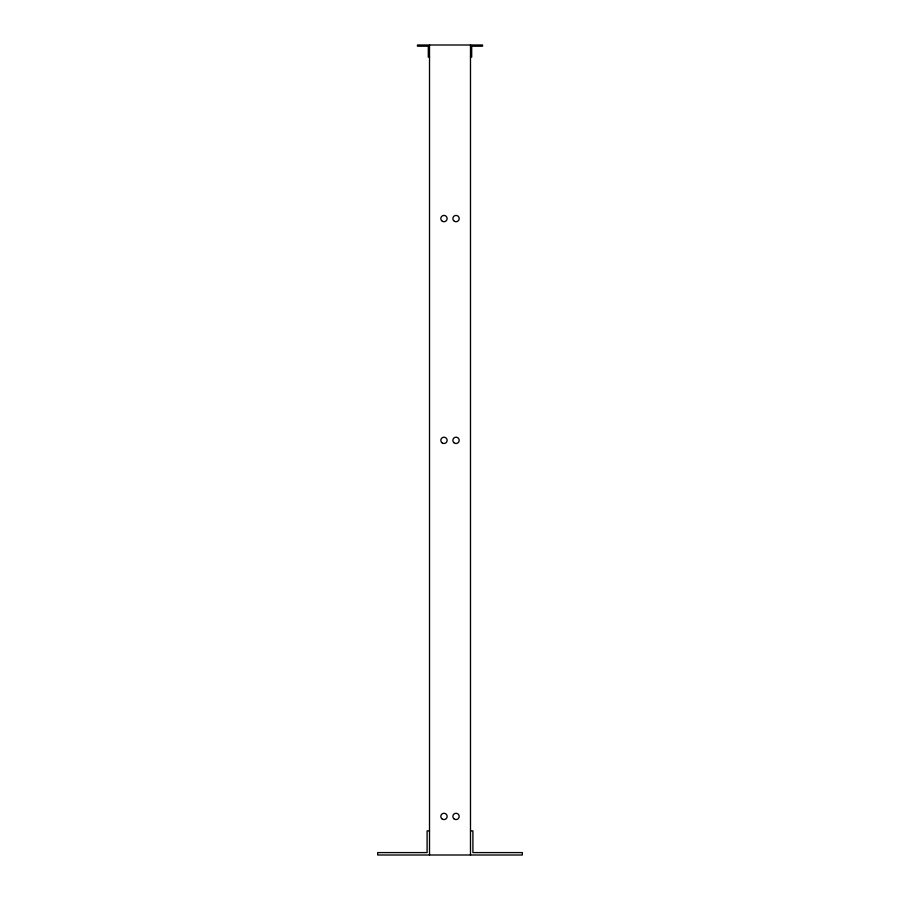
<?xml version="1.0" encoding="UTF-8"?>
<svg xmlns="http://www.w3.org/2000/svg" width="900" height="900" viewBox="0 0 900 900"><rect width="100%" height="100%" fill="white"/><g stroke="black" fill="none" stroke-linecap="round" stroke-linejoin="round"><path stroke-width="1.35" d="M429.514 57.049L428.299 57.049L428.299 46.204L417.454 46.204L417.454 45L482.546 45L482.546 46.204L471.701 46.204L471.701 57.049L470.486 57.049M429.514 830.891L427.095 830.891L427.095 852.592L377.674 852.592L377.674 855L522.326 855L522.326 852.592L472.905 852.592L472.905 830.891L470.486 830.891M470.486 45L470.486 855M429.514 45L429.514 855M453.791 818.663A3.161 3.161 0 0 0 459.079 817.245A3.161 3.161 0 0 0 455.209 813.375A3.161 3.161 0 0 0 453.791 818.663M441.731 818.663A3.161 3.161 0 0 0 447.03 817.245A3.161 3.161 0 0 0 443.16 813.375A3.161 3.161 0 0 0 441.731 818.663M442.395 443.093A3.161 3.161 0 0 0 447.131 440.359A3.161 3.161 0 0 0 442.395 437.614A3.161 3.161 0 0 0 442.395 443.093M453.791 442.598A3.161 3.161 0 0 0 459.079 441.18A3.161 3.161 0 0 0 455.209 437.299A3.161 3.161 0 0 0 453.791 442.598M442.395 221.31A3.161 3.161 0 0 0 447.131 218.576A3.161 3.161 0 0 0 442.395 215.831A3.161 3.161 0 0 0 442.395 221.31M454.444 221.31A3.161 3.161 0 0 0 459.191 218.576A3.161 3.161 0 0 0 454.444 215.831A3.161 3.161 0 0 0 454.444 221.31"/></g></svg>
